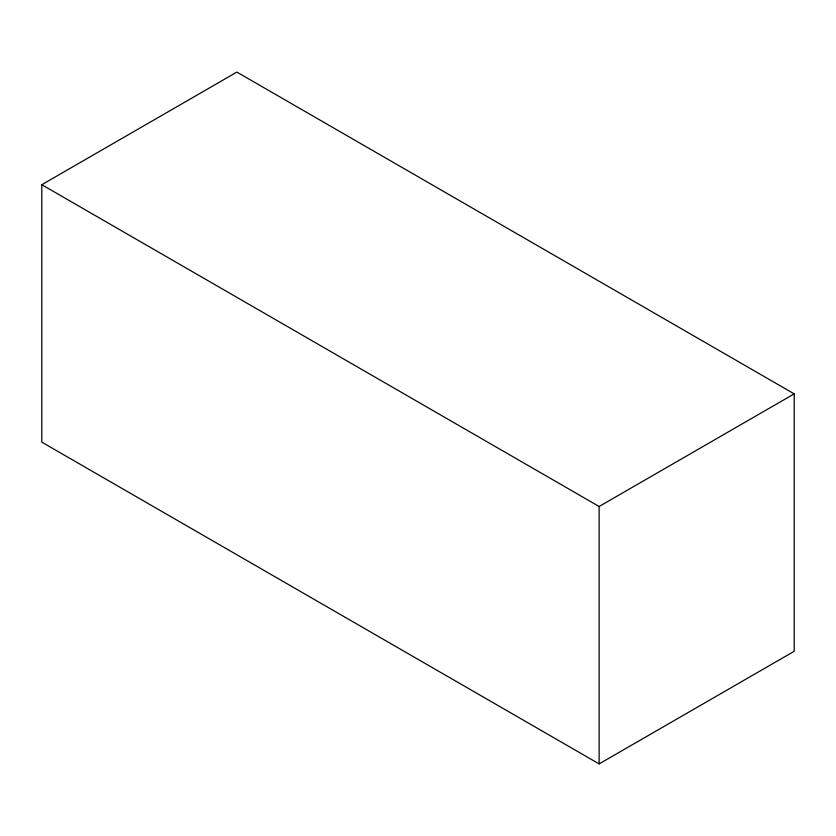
<?xml version="1.0" encoding="UTF-8"?>
<svg xmlns="http://www.w3.org/2000/svg" width="836" height="836" viewBox="0 0 836 836"><rect width="100%" height="100%" fill="white"/><g stroke="black" fill="none" stroke-linecap="round" stroke-linejoin="round"><path stroke-width="1.25" d="M41.8 184.714L236.87 72.095L794.2 393.86L794.2 651.286L599.13 763.905L41.8 442.139L41.8 184.714L599.13 506.491L794.2 393.86M599.13 506.491L599.13 763.905"/></g></svg>
